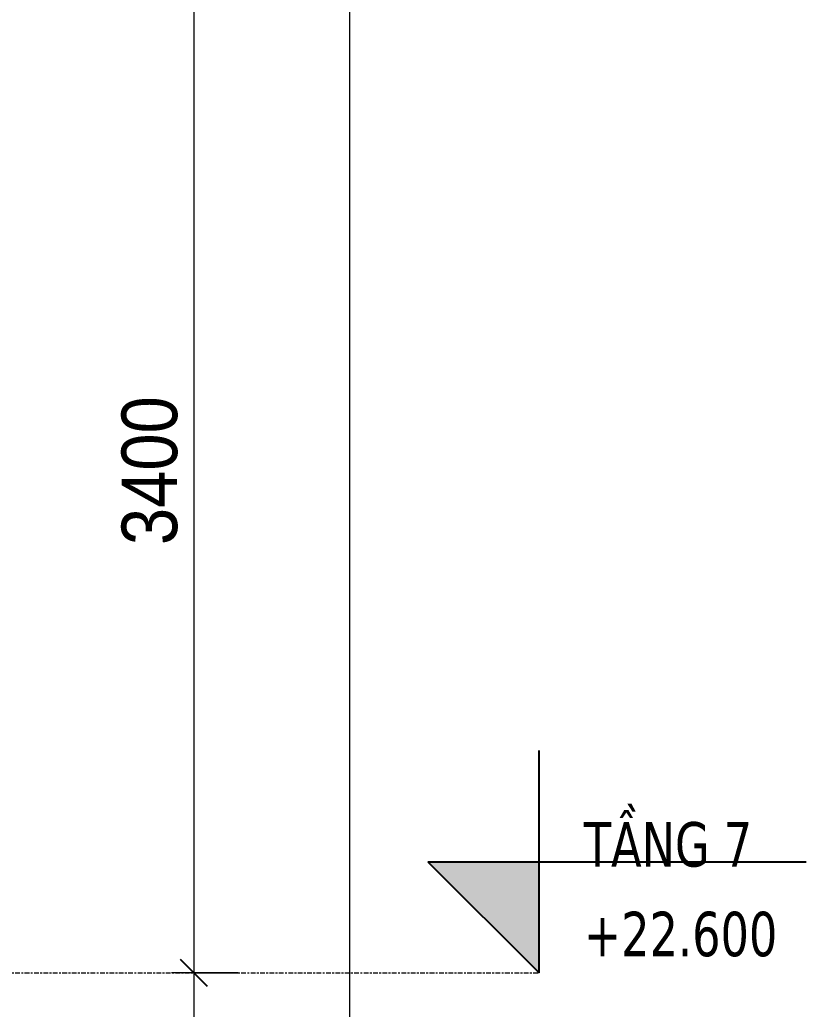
# Model space of a CAD drawing. Header units: millimetres. Extents: x 41641 to 74043, y -6777 to 34550.
# Drawn here: x 54113 to 56764, y 22478 to 25815 of the extents above; entities that cross this region are included whole.
import ezdxf

# ---------------------------------------------------------------- set-up
doc = ezdxf.new("R2010")
doc.units = ezdxf.units.MM
doc.linetypes.add('Centre', pattern=[31.75, 6.35, -4.7625, 15.875, -4.7625])
for name, color, linetype, lineweight in [('A-ANNO-DIMS', 211, 'Continuous', 9), ('A-ANNO-DIMS-75', 211, 'Continuous', 9), ('A-FLOR-LEVL', 51, 'Continuous', 9), ('A-FLOR-LEVL-1', 51, 'Continuous', 25), ('A-FLOR-LEVL-2', 51, 'Centre', 9)]:
    doc.layers.add(name, color=color, linetype=linetype, lineweight=lineweight)
doc.styles.add('Tahoma_B', font='tahomabd.ttf', dxfattribs={"width": 0.85, "height": 150})
doc.styles.add('UTM Avo', font='', dxfattribs={"width": 0.9, "height": 187.5})
doc.styles.get('UTM Avo').set_extended_font_data('UTM Avo')
doc.dimstyles.new('1_Dim_chi_tiet_2_5', dxfattribs={"dimscale": 304.8, "dimtxt": 187.368928, "dimasz": 0.295276, "dimexe": 0.246063, "dimexo": 0.0625, "dimgap": 0.024606, "dimtad": 1, "dimdec": 0, "dimrnd": 5, "dimzin": 0, "dimdsep": 46, "dimtxsty": 'UTM Avo', "dimblk1": 'OBLIQUE', "dimblk2": 'OBLIQUE', "dimsah": 1, "dimcen": 0.09, "dimdle": 0.246063, "dimazin": 0, "dimtfac": 1, "dimtdec": 4, "dimtix": 1, "dimtmove": 0, "dimatfit": 3, "dimfxl": 0.492126, "dimfxlon": 1, "dimtvp": 1, "dimtolj": 1, "dimtzin": 0, "dimarcsym": 2})

# ---------------------------------------------------------------- blocks, each defined once
blk = doc.blocks.new('Level - CAO ĐỘ LEVEL-350587-TKCS_THANG MÁY TM1 - MẶT CẮT')
at = {"layer": 'A-FLOR-LEVL'}
blk.add_hatch(color=256, dxfattribs=at).paths.add_polyline_path([(55864.2, 2575), (55864.2, 2200), (55489.2, 2575)])
at = {"layer": 'A-FLOR-LEVL-1'}
for p, q in [((55864.2, 2200), (55864.2, 2950)), ((55489.2, 2575), (55864.2, 2200)), ((55489.2, 2575), (56764.2, 2575))]:
    blk.add_line(p, q, dxfattribs=at)
blk = doc.blocks.new('DIMBLOCK5-TKCS_THANG MÁY TM1 - MẶT CẮT')
at = {"layer": 'A-ANNO-DIMS-75', "lineweight": 25}
for p, q in [((54699.6, 26000), (54654.6, 26045)), ((54699.6, 26000), (54744.6, 25955)), ((54699.6, 22600), (54654.6, 22645)), ((54699.6, 22600), (54744.6, 22555))]:
    blk.add_line(p, q, dxfattribs=at)
at = {"layer": 'A-ANNO-DIMS-75'}
for p, q in [((54849.6, 26000), (54624.6, 26000)), ((54699.6, 26000), (54699.6, 22600)), ((54699.6, 26000), (54849.6, 26000)), ((54849.6, 22600), (54624.6, 22600)), ((54699.6, 22600), (54849.6, 22600))]:
    blk.add_line(p, q, dxfattribs=at)
at = {"layer": 'A-ANNO-DIMS-75', "color": 0, "insert": (54456.1, 24043.2), "char_height": 187.5, "width": 616.236, "attachment_point": 1, "rotation": 90, "line_spacing_factor": 1.110334, "style": 'UTM Avo'}
blk.add_mtext('3400', dxfattribs=at)
blk = doc.blocks.new('_Oblique')
at = {"color": 0, "linetype": 'ByBlock', "lineweight": -2}
blk.add_line((-0.5, -0.5), (0.5, 0.5), dxfattribs=at)
blk = doc.blocks.new('DIMBLOCK6-TKCS_THANG MÁY TM1 - MẶT CẮT')
at = {"layer": 'A-ANNO-DIMS-75', "lineweight": 25}
for p, q in [((54699.6, 22600), (54654.6, 22645)), ((54699.6, 22600), (54744.6, 22555)), ((54699.6, 19200), (54654.6, 19245)), ((54699.6, 19200), (54744.6, 19155))]:
    blk.add_line(p, q, dxfattribs=at)
at = {"layer": 'A-ANNO-DIMS-75'}
for p, q in [((54849.6, 22600), (54624.6, 22600)), ((54699.6, 22600), (54699.6, 19200)), ((54699.6, 22600), (54849.6, 22600)), ((54849.6, 19200), (54624.6, 19200)), ((54699.6, 19200), (54849.6, 19200))]:
    blk.add_line(p, q, dxfattribs=at)
at = {"layer": 'A-ANNO-DIMS-75', "color": 0, "insert": (54456.1, 20643.2), "char_height": 187.5, "width": 616.236, "attachment_point": 1, "rotation": 90, "line_spacing_factor": 1.110334, "style": 'UTM Avo'}
blk.add_mtext('3400', dxfattribs=at)
blk = doc.blocks.new('DIMBLOCK13-TKCS_THANG MÁY TM1 - MẶT CẮT')
at = {"layer": 'A-ANNO-DIMS-75', "lineweight": 25}
for p, q in [((55224.6, 33800), (55179.6, 33845)), ((55224.6, 33800), (55269.6, 33755)), ((55224.6, -2000), (55179.6, -1955)), ((55224.6, -2000), (55269.6, -2045))]:
    blk.add_line(p, q, dxfattribs=at)
at = {"layer": 'A-ANNO-DIMS-75'}
for p, q in [((55224.6, 33875), (55224.6, -2075)), ((55074.6, 33800), (55299.6, 33800)), ((55224.6, 33800), (55074.6, 33800)), ((55374.6, -2000), (55149.6, -2000)), ((55224.6, -2000), (55374.6, -2000))]:
    blk.add_line(p, q, dxfattribs=at)
at = {"layer": 'A-ANNO-DIMS-75', "color": 0, "insert": (54981.1, 15579), "char_height": 187.5, "width": 770.294, "attachment_point": 1, "rotation": 90, "line_spacing_factor": 1.110334, "style": 'UTM Avo'}
blk.add_mtext('35800', dxfattribs=at)

msp = doc.modelspace()

# ---------------------------------------------------------------- linework, layer by layer
at = {"layer": 'A-FLOR-LEVL-2'}
msp.add_line((41640.6, 22600), (55864.2, 22600), dxfattribs=at)

# ---------------------------------------------------------------- block references
at = {"layer": 'A-FLOR-LEVL-1'}
msp.add_blockref('Level - CAO ĐỘ LEVEL-350587-TKCS_THANG MÁY TM1 - MẶT CẮT', (0, 20400), dxfattribs=at)

# ---------------------------------------------------------------- texts
at = {"layer": 'A-FLOR-LEVL', "char_height": 150, "line_spacing_factor": 0.996129, "style": 'Tahoma_B'}
for s, insert, width, attachment_point in [('\\pt765,1530,2295,3060,3825,4590,5355,6120,6885,7650,8415,9180,9945,10710,11475,12240,13005,13770,14535,15300,16065,16830,17595,18360,19125,19890,20655,21420,22185,22950,23715,24480;TẦNG 7', (56014.6, 22955.8), 678.937, 7), ('\\pt318.75,637.5,956.25,1275,1593.75,1912.5,2231.25,2550,2868.75,3187.5,3506.25,3825,4143.75,4462.5,4781.25,5100,5418.75,5737.5,6056.25,6375,6693.75,7012.5,7331.25,7650,7968.75,8287.5,8606.25,8925,9243.75,9562.5,9881.25,10200;+22.600', (56014.6, 22806.3), 775.837, 1)]:
    msp.add_mtext(s, dxfattribs=dict(at, insert=insert, width=width, attachment_point=attachment_point))

# ---------------------------------------------------------------- dimensions: what is measured, and where the dimension line sits
at = {"layer": 'A-ANNO-DIMS'}
for base, p1, p2, override, picture, middle in [((55224.6, -2000), (55074.6, 33800), (55374.6, -2000), {"dimpost": '<>', "dimfxl": 35801.256961}, 'DIMBLOCK13-TKCS_THANG MÁY TM1 - MẶT CẮT', (55120.1, 15900)), ((54699.6, 22600), (54849.6, 26000), (54849.6, 22600), {"dimpost": '<>', "dimfxl": 3400}, 'DIMBLOCK5-TKCS_THANG MÁY TM1 - MẶT CẮT', (54595.1, 24300)), ((54699.6, 19200), (54849.6, 22600), (54849.6, 19200), {"dimpost": '<>', "dimfxl": 3400}, 'DIMBLOCK6-TKCS_THANG MÁY TM1 - MẶT CẮT', (54595.1, 20900))]:
    dim = msp.add_linear_dim(base=base, p1=p1, p2=p2, angle=90, dimstyle='1_Dim_chi_tiet_2_5', override=override, dxfattribs=at)
    dim.commit()
    dim.dimension.update_dxf_attribs({"geometry": picture, "text_midpoint": middle})

doc.saveas('drawing.dxf')
